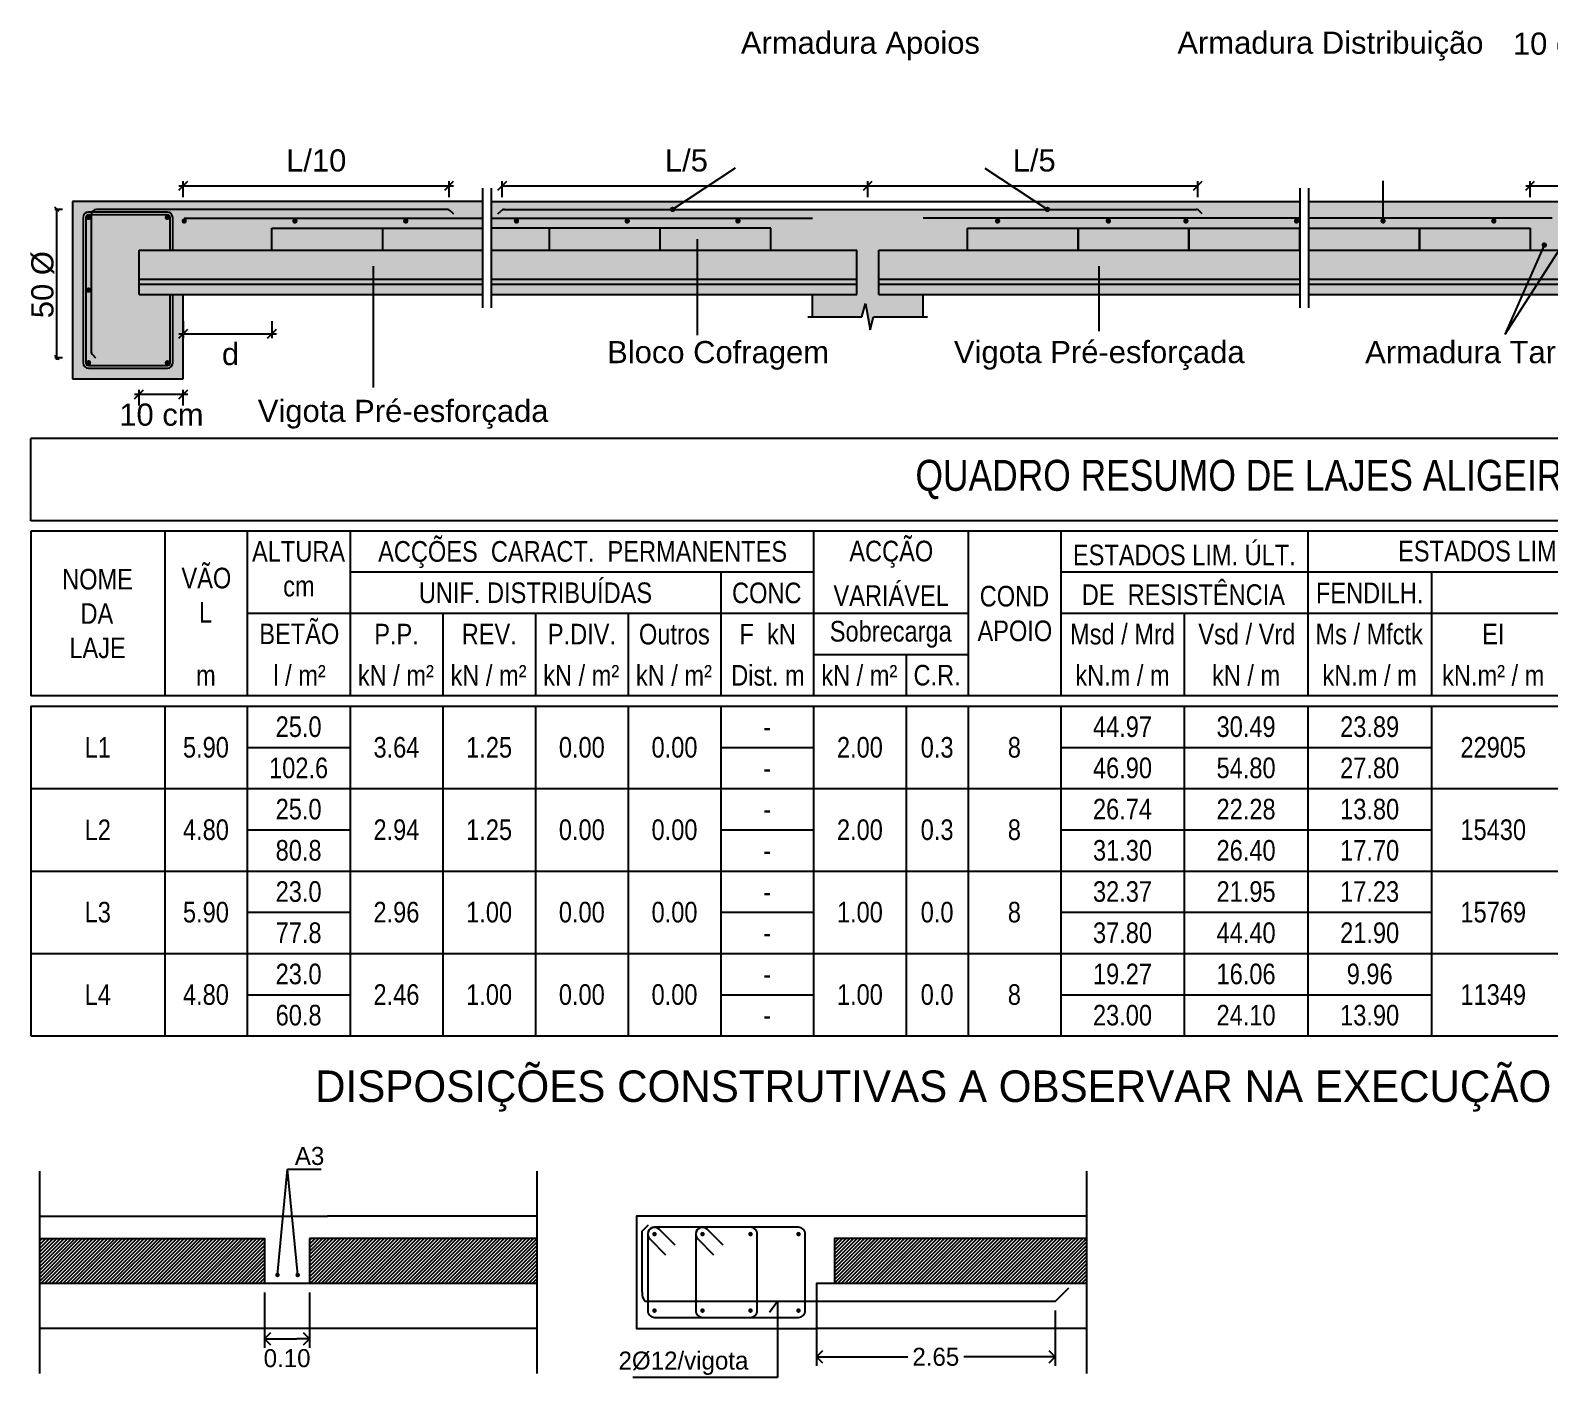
# Model space of a CAD drawing. Header units: millimetres. Extents: x 2071 to 2712, y 1262 to 1380.
# Drawn here: x 2188.36 to 2205.23, y 1364.76 to 1379.72 of the extents above; entities that cross this region are included whole.
import ezdxf

# ---------------------------------------------------------------- set-up
doc = ezdxf.new("R2010")
doc.units = ezdxf.units.MM
doc.linetypes.add('PHANTOM2', pattern=[31.75, 15.875, -3.175, 3.175, -3.175, 3.175, -3.175])
doc.layers.add('.pormenores', color=8, linetype='Continuous')
doc.styles.add('CS_Isocp', font='')
doc.styles.add('estilo QR', font='Arial Narrow.ttf', dxfattribs={"height": 2})
doc.styles.get('CS_Isocp').set_extended_font_data('Century Gothic')
pattern_1 = [(45, (2183.72485, 1326.909102), (-0.020205576, 0.020205576), [])]

# ---------------------------------------------------------------- blocks, each defined once
blk = doc.blocks.new('_Open90')
at = {"color": 0, "linetype": 'ByBlock', "lineweight": -2}
for p, q in [((0, 0), (-1, 0)), ((-0.5, 0.5), (0, 0)), ((0, 0), (-0.5, -0.5))]:
    blk.add_line(p, q, dxfattribs=at)

msp = doc.modelspace()

# ---------------------------------------------------------------- hatches: boundary and pattern name
at = {"layer": '.pormenores'}
h = msp.add_hatch(dxfattribs=at)
h.set_pattern_fill('AR-CONC', scale=0.003443, style=0)
h.set_pattern_definition([(50, (2187.21714, 1360.5084), (0.627342, -0.054885), [0.065598, -0.721573]), (355, (2187.21714, 1360.5084), (-0.121357, 0.657892), [0.052478, -0.577258]), (100.451, (2187.2694, 1360.5038), (0.505988, 0.603004), [0.055749, -0.613242]), (46.1842, (2187.21714, 1360.6833), (0.933444, -0.14477), [0.098396, -1.08236]), (96.6356, (2187.2949, 1360.67125), (0.817487, 0.851995), [0.083624, -0.919863]), (351.184, (2187.2171, 1360.6833), (0.817489, 0.851994), [0.078717, -0.865887]), (21, (2187.3046, 1360.6396), (0.522077, -0.352145), [0.065598, -0.721573]), (326, (2187.3046, 1360.6396), (0.212812, 0.63424), [0.052478, -0.577258]), (71.4514, (2187.3481, 1360.61023), (0.734887, 0.282096), [0.055749, -0.613242]), (37.5, (2187.21714, 1360.50838), (0.0106354, 0.2911602), [0, -0.5702612, 0, -0.5860046, 0, -0.579445]), (7.5, (2187.21714, 1360.50838), (0.2300895, 0.3449658), [0, -0.33411, 0, -0.5571417, 0, -0.220845]), (327.5, (2187.0221, 1360.50838), (0.4668981, -0.0197266), [0, -0.2186584, 0, -0.6822143, 0, -0.905246]), (317.5, (2186.93464, 1360.5084), (0.510074, 0.0875546), [0, -0.284256, 0, -0.4530603, 0, -0.642856])])
h.paths.add_polyline_path([(2219.90231, 1377.82077), (2215.4389, 1377.82077), (2215.56102, 1377.74031, -0.74415243), (2215.58811, 1377.73219, -1), (2215.55858, 1377.73219), (2213.62771, 1377.73219), (2211.81813, 1377.73219, -1), (2211.7886, 1377.73219, -0.74415243), (2211.81569, 1377.74031), (2211.93781, 1377.82077), (2208.06669, 1377.82077), (2208.06669, 1377.52549), (2208.98377, 1377.52549), (2210.21409, 1377.52549), (2211.4444, 1377.52549), (2211.4444, 1377.27943), (2212.3974, 1377.27943), (2212.3974, 1377.07417), (2212.76157, 1377.07417), (2212.76157, 1377.64853, -0.41421356), (2212.82062, 1377.70758), (2213.67692, 1377.70758), (2214.43479, 1377.70758, -0.41421356), (2214.49385, 1377.64853), (2214.49385, 1377.07417), (2214.85802, 1377.07417), (2214.85802, 1377.27943), (2215.81102, 1377.27943), (2215.81102, 1377.52549), (2217.04133, 1377.52549), (2218.27164, 1377.52549), (2219.50196, 1377.52549), (2219.90231, 1377.52549)])
h.paths.add_polyline_path([(2219.26746, 1377.60423, -1), (2219.23794, 1377.60423, -1)], flags=16)
h.paths.add_polyline_path([(2218.03715, 1377.60423, -1), (2218.00762, 1377.60423, -1)], flags=16)
h.paths.add_polyline_path([(2217.17593, 1377.60423, -1), (2217.1464, 1377.60423, -1)], flags=16)
h.paths.add_polyline_path([(2215.94562, 1377.60423, -1), (2215.91609, 1377.60423, -1)], flags=16)
h.paths.add_polyline_path([(2211.43775, 1377.60423, -1), (2211.40822, 1377.60423, -1)], flags=16)
h.paths.add_polyline_path([(2210.20744, 1377.60423, -1), (2210.17791, 1377.60423, -1)], flags=16)
h.paths.add_polyline_path([(2209.34622, 1377.60423, -1), (2209.31669, 1377.60423, -1)], flags=16)
h.paths.add_polyline_path([(2208.11591, 1377.60423, -1), (2208.08638, 1377.60423, -1)], flags=16)
h.paths.add_polyline_path([(2214.85802, 1377.07417), (2214.49385, 1377.07417), (2214.49385, 1376.94479, -0.41421356), (2214.43479, 1376.88573), (2212.82062, 1376.88573, -0.41421356), (2212.76157, 1376.94479), (2212.76157, 1377.07417), (2212.3974, 1377.07417), (2212.3974, 1376.78731), (2213.62771, 1376.78731), (2214.85802, 1376.78731)])
h.paths.add_polyline_path([(2214.49385, 1377.64853, 0.41421356), (2214.43479, 1377.70758), (2213.67692, 1377.70758), (2212.82062, 1377.70758, 0.41421356), (2212.76157, 1377.64853), (2212.76157, 1377.07417), (2213.62771, 1377.07417), (2214.49385, 1377.07417)])
h.paths.add_polyline_path([(2214.43479, 1377.31142, -1), (2214.43479, 1377.28189, -1)], flags=16)
h.paths.add_polyline_path([(2213.62771, 1377.63316, -1), (2213.62771, 1377.66269, -1)], flags=16)
h.paths.add_polyline_path([(2214.43479, 1377.66329, -1), (2214.43479, 1377.63376, -1)], flags=16)
h.paths.add_polyline_path([(2212.82062, 1377.28803, -1), (2212.82062, 1377.31755, -1)], flags=16)
h.paths.add_polyline_path([(2212.82062, 1377.63376, -1), (2212.82062, 1377.66329, -1)], flags=16)
h.paths.add_polyline_path([(2207.96827, 1377.63376), (2205.87674, 1377.63376), (2205.26158, 1377.63376), (2204.64642, 1377.63376), (2203.38166, 1377.63376), (2203.38166, 1377.619, -0.41421356), (2203.39643, 1377.60423, -1), (2203.3669, 1377.60423, -0.41421356), (2203.38166, 1377.619), (2203.38166, 1377.63376), (2202.55489, 1377.63376), (2202.55489, 1377.52549), (2203.7852, 1377.52549), (2205.01552, 1377.52549), (2205.01552, 1377.27943), (2205.14759, 1377.27943), (2205.16717, 1377.32359, -0.29661582), (2205.15839, 1377.33708, -1), (2205.18792, 1377.33708, -0.54247694), (2205.16717, 1377.32359), (2205.14759, 1377.27943), (2205.333, 1377.27943), (2205.36203, 1377.32466, -0.2554071), (2205.35524, 1377.33708, -1), (2205.38477, 1377.33708, -0.59310873), (2205.36203, 1377.32466), (2205.333, 1377.27943), (2205.50764, 1377.27943), (2205.50764, 1377.52549), (2206.73796, 1377.52549), (2207.96827, 1377.52549)])
h.paths.add_polyline_path([(2207.96827, 1377.82077), (2203.38166, 1377.82077), (2203.38166, 1377.63376), (2204.64642, 1377.63376), (2205.26158, 1377.63376), (2205.87674, 1377.63376), (2207.96827, 1377.63376)])
h.paths.add_polyline_path([(2203.38166, 1377.82077), (2202.55489, 1377.82077), (2202.55489, 1377.63376), (2203.38166, 1377.63376)])
h.paths.add_polyline_path([(2202.45647, 1377.82077), (2199.51909, 1377.82077), (2199.64122, 1377.7403, -0.74415243), (2199.66831, 1377.73218, -1.00036508), (2199.63878, 1377.73219), (2195.50463, 1377.73219, -1.00036508), (2195.4751, 1377.73218, 1.00036508), (2195.50463, 1377.73219), (2195.4751, 1377.73219, 0.00018251), (2195.4751, 1377.73218, -0.74415243), (2195.50219, 1377.7403), (2195.62432, 1377.82077), (2193.47518, 1377.82077), (2193.47518, 1377.52549), (2196.58222, 1377.52549), (2196.58222, 1377.27943), (2197.53521, 1377.27943), (2197.53521, 1376.78731), (2197.04309, 1376.78731), (2197.04309, 1376.54124), (2197.59381, 1376.54124), (2197.63337, 1376.68888), (2197.68312, 1376.39361), (2197.72268, 1376.54124), (2198.2734, 1376.54124), (2198.2734, 1376.78731), (2197.78128, 1376.78731), (2197.78128, 1377.27943), (2198.76553, 1377.27943), (2198.76553, 1377.52549), (2199.99584, 1377.52549), (2201.22615, 1377.52549), (2202.45647, 1377.52549)])
h.paths.add_polyline_path([(2202.43678, 1377.60423, -1), (2202.40725, 1377.60423, -1)], flags=16)
h.paths.add_polyline_path([(2201.20647, 1377.60423, -1), (2201.17694, 1377.60423, -1)], flags=16)
h.paths.add_polyline_path([(2200.34525, 1377.60423, -1), (2200.31572, 1377.60423, -1)], flags=16)
h.paths.add_polyline_path([(2199.11494, 1377.60423, -1), (2199.08541, 1377.60423, -1)], flags=16)
h.paths.add_polyline_path([(2196.23108, 1377.60423, -1), (2196.20155, 1377.60423, -1)], flags=16)
h.paths.add_polyline_path([(2195.00077, 1377.60423, -1), (2194.97124, 1377.60423, -1)], flags=16)
h.paths.add_polyline_path([(2193.77046, 1377.60423, -1), (2193.74093, 1377.60423, -1)], flags=16)
h.paths.add_polyline_path([(2193.37676, 1377.82077), (2188.8246, 1377.82077), (2188.8246, 1375.85227), (2190.05491, 1375.85227), (2190.05491, 1376.78731), (2189.9368, 1376.78731), (2189.9368, 1376.02943, -0.41421356), (2189.87774, 1375.97038), (2189.00176, 1375.97038, -0.41421356), (2188.94271, 1376.02943), (2188.94271, 1377.6436, -0.41421356), (2189.00176, 1377.70266), (2189.87774, 1377.70266, -0.41421356), (2189.9368, 1377.6436), (2189.9368, 1377.27943), (2191.03916, 1377.27943), (2191.03916, 1377.52549), (2193.37676, 1377.52549)])
h.paths.add_polyline_path([(2192.54014, 1377.60423, -1), (2192.51061, 1377.60423, -1)], flags=16)
h.paths.add_polyline_path([(2191.30983, 1377.60423, -1), (2191.2803, 1377.60423, -1)], flags=16)
h.paths.add_polyline_path([(2190.07952, 1377.60423, -1), (2190.04999, 1377.60423, -1)], flags=16)
h.paths.add_polyline_path([(2189.90727, 1376.78731), (2189.56278, 1376.78731), (2189.56278, 1377.27943), (2189.90727, 1377.27943), (2189.90727, 1377.6436, 0.41421356), (2189.87774, 1377.67313), (2189.00176, 1377.67313, 0.41421356), (2188.97223, 1377.6436), (2188.97223, 1376.02943, 0.41421356), (2189.00176, 1375.99991), (2189.87774, 1375.99991, 0.41421356), (2189.90727, 1376.02943)], flags=17)
h = msp.add_hatch(color=30, dxfattribs=at)
h.paths.add_polyline_path([(2192.26947, 1377.52549), (2191.03916, 1377.52549), (2191.03916, 1377.27943), (2192.26947, 1377.27943)])
h.paths.add_polyline_path([(2193.37676, 1377.52549), (2192.26947, 1377.52549), (2192.26947, 1377.27943), (2193.37676, 1377.27943)])
h.paths.add_polyline_path([(2194.12159, 1377.52549), (2193.47518, 1377.52549), (2193.47518, 1377.27943), (2194.12159, 1377.27943)])
h.paths.add_polyline_path([(2195.3519, 1377.52549), (2194.12159, 1377.52549), (2194.12159, 1377.27943), (2195.3519, 1377.27943)])
h.paths.add_polyline_path([(2196.58222, 1377.52549), (2195.3519, 1377.52549), (2195.3519, 1377.27943), (2196.58222, 1377.27943)])
h.paths.add_polyline_path([(2199.99584, 1377.52549), (2198.76553, 1377.52549), (2198.76553, 1377.27943), (2199.99584, 1377.27943)])
h.paths.add_polyline_path([(2201.22615, 1377.52549), (2199.99584, 1377.52549), (2199.99584, 1377.27943), (2201.22615, 1377.27943)])
h.paths.add_polyline_path([(2202.45647, 1377.52549), (2201.22615, 1377.52549), (2201.22615, 1377.27943), (2202.45647, 1377.27943)])
h.paths.add_polyline_path([(2203.7852, 1377.52549), (2202.55489, 1377.52549), (2202.55489, 1377.27943), (2203.7852, 1377.27943)])
h.paths.add_polyline_path([(2205.01552, 1377.52549), (2203.7852, 1377.52549), (2203.7852, 1377.27943), (2205.01552, 1377.27943)])
h.paths.add_polyline_path([(2206.73796, 1377.52549), (2205.50764, 1377.52549), (2205.50764, 1377.27943), (2206.73796, 1377.27943)])
h.paths.add_polyline_path([(2207.96827, 1377.52549), (2206.73796, 1377.52549), (2206.73796, 1377.27943), (2207.96827, 1377.27943)])
h.paths.add_polyline_path([(2208.98377, 1377.52549), (2208.06669, 1377.52549), (2208.06669, 1377.27943), (2208.98377, 1377.27943)])
h.paths.add_polyline_path([(2210.21409, 1377.52549), (2208.98377, 1377.52549), (2208.98377, 1377.27943), (2210.21409, 1377.27943)])
h.paths.add_polyline_path([(2211.4444, 1377.52549), (2210.21409, 1377.52549), (2210.21409, 1377.27943), (2211.4444, 1377.27943)])
h.paths.add_polyline_path([(2217.04133, 1377.52549), (2215.81102, 1377.52549), (2215.81102, 1377.27943), (2217.04133, 1377.27943)])
h.paths.add_polyline_path([(2218.27164, 1377.52549), (2217.04133, 1377.52549), (2217.04133, 1377.27943), (2218.27164, 1377.27943)])
h.paths.add_polyline_path([(2219.28715, 1377.52549), (2218.27164, 1377.52549), (2218.27164, 1377.27943), (2219.28715, 1377.27943)])
h.paths.add_polyline_path([(2219.90231, 1377.52549), (2219.50196, 1377.52549), (2219.28715, 1377.52549), (2219.28715, 1377.27943), (2219.90231, 1377.27943)])
h = msp.add_hatch(color=9, dxfattribs=at)
h.paths.add_polyline_path([(2193.37676, 1376.95891), (2193.37676, 1377.27943), (2189.56278, 1377.27943), (2189.56278, 1376.95891)])
h.paths.add_polyline_path([(2189.56278, 1376.95891), (2189.56278, 1376.90171), (2192.1685, 1376.90171), (2192.1685, 1376.95891)])
h.paths.add_polyline_path([(2189.56278, 1376.90171), (2189.56278, 1376.78731), (2192.1685, 1376.78731), (2192.1685, 1376.90171)])
h.paths.add_polyline_path([(2193.37676, 1376.78731), (2193.37676, 1376.90171), (2192.1685, 1376.90171), (2192.1685, 1376.78731)])
h.paths.add_polyline_path([(2192.1685, 1376.95891), (2192.1685, 1376.90171), (2193.37676, 1376.90171), (2193.37676, 1376.95891)])
h.paths.add_polyline_path([(2193.47518, 1377.27943), (2193.47518, 1376.95891), (2195.38217, 1376.95891), (2195.38217, 1377.27943)])
h.paths.add_polyline_path([(2193.47518, 1376.95891), (2193.47518, 1376.90171), (2195.38217, 1376.90171), (2195.38217, 1376.95891)])
h.paths.add_polyline_path([(2195.38217, 1376.78731), (2195.38217, 1376.90171), (2193.47518, 1376.90171), (2193.47518, 1376.78731)])
h.paths.add_polyline_path([(2195.38217, 1377.27943), (2195.38217, 1376.95891), (2197.53521, 1376.95891), (2197.53521, 1377.27943)])
h.paths.add_polyline_path([(2195.38217, 1376.95891), (2195.38217, 1376.90171), (2197.53521, 1376.90171), (2197.53521, 1376.95891)])
h.paths.add_polyline_path([(2195.38217, 1376.90171), (2195.38217, 1376.78731), (2197.53521, 1376.78731), (2197.53521, 1376.90171)])
h.paths.add_polyline_path([(2197.78128, 1377.27943), (2197.78128, 1376.95891), (2202.45647, 1376.95891), (2202.45647, 1377.27943)])
h.paths.add_polyline_path([(2197.78128, 1376.95891), (2197.78128, 1376.90171), (2200.22954, 1376.90171), (2200.22954, 1376.95891)])
h.paths.add_polyline_path([(2200.22954, 1376.95891), (2200.22954, 1376.90171), (2202.45647, 1376.90171), (2202.45647, 1376.95891)])
h.paths.add_polyline_path([(2200.22954, 1376.78731), (2202.45647, 1376.78731), (2202.45647, 1376.90171), (2200.22954, 1376.90171)])
h.paths.add_polyline_path([(2200.22954, 1376.78731), (2200.22954, 1376.90171), (2197.78128, 1376.90171), (2197.78128, 1376.78731)])
h.paths.add_polyline_path([(2202.55489, 1377.27943), (2202.55489, 1376.95891), (2205.00545, 1376.95891), (2205.14759, 1377.27943)])
h.paths.add_polyline_path([(2205.333, 1377.27943), (2205.14759, 1377.27943), (2205.00545, 1376.95891), (2205.12731, 1376.95891)])
h.paths.add_polyline_path([(2205.333, 1377.27943), (2205.12731, 1376.95891), (2207.33967, 1376.95891), (2207.33967, 1377.27943)])
h.paths.add_polyline_path([(2205.12731, 1376.95891), (2205.0906, 1376.90171), (2207.33967, 1376.90171), (2207.33967, 1376.95891)])
h.paths.add_polyline_path([(2205.00545, 1376.95891), (2204.98008, 1376.90171), (2205.0906, 1376.90171), (2205.12731, 1376.95891)])
h.paths.add_polyline_path([(2202.55489, 1376.95891), (2202.55489, 1376.90171), (2204.98008, 1376.90171), (2205.00545, 1376.95891)])
h.paths.add_polyline_path([(2202.55489, 1376.90171), (2202.55489, 1376.78731), (2204.92935, 1376.78731), (2204.98008, 1376.90171)])
h.paths.add_polyline_path([(2204.92935, 1376.78731), (2205.01718, 1376.78731), (2205.0906, 1376.90171), (2204.98008, 1376.90171)])
h.paths.add_polyline_path([(2205.0906, 1376.90171), (2205.01718, 1376.78731), (2207.33967, 1376.78731), (2207.33967, 1376.90171)])
h.paths.add_polyline_path([(2207.33967, 1377.27943), (2207.33967, 1376.95891), (2207.96827, 1376.95891), (2207.96827, 1377.27943)])
h.paths.add_polyline_path([(2207.96827, 1376.90171), (2207.96827, 1376.95891), (2207.33967, 1376.95891), (2207.33967, 1376.90171)])
h.paths.add_polyline_path([(2207.96827, 1376.78731), (2207.96827, 1376.90171), (2207.33967, 1376.90171), (2207.33967, 1376.78731)])
h.paths.add_polyline_path([(2211.99757, 1376.95891), (2211.86755, 1377.06484, -0.70560727), (2211.84134, 1377.07417, -1), (2211.87087, 1377.07417), (2212.3974, 1377.07417), (2212.3974, 1377.27943), (2208.06669, 1377.27943), (2208.06669, 1376.95891)])
h.paths.add_polyline_path([(2212.06778, 1376.90171), (2211.99757, 1376.95891), (2208.06669, 1376.95891), (2208.06669, 1376.90171)])
h.paths.add_polyline_path([(2212.20819, 1376.78731), (2212.06778, 1376.90171), (2208.06669, 1376.90171), (2208.06669, 1376.78731)])
h.paths.add_polyline_path([(2212.3974, 1376.95891), (2212.3974, 1377.07417), (2211.87087, 1377.07417, -0.17260288), (2211.86755, 1377.06484), (2211.99757, 1376.95891)])
h.paths.add_polyline_path([(2212.3974, 1376.90171), (2212.3974, 1376.95891), (2211.99757, 1376.95891), (2212.06778, 1376.90171)])
h.paths.add_polyline_path([(2212.06778, 1376.90171), (2212.20819, 1376.78731), (2212.3974, 1376.78731), (2212.3974, 1376.90171)])
h.paths.add_polyline_path([(2216.6064, 1377.07417), (2216.6064, 1376.95891), (2218.67335, 1376.95891), (2218.67335, 1377.27943), (2214.85802, 1377.27943), (2214.85802, 1377.07417), (2215.38527, 1377.07417, -1), (2215.4148, 1377.07417)])
h.paths.add_polyline_path([(2216.6064, 1376.90171), (2216.6064, 1376.95891), (2215.30497, 1376.95891), (2215.25779, 1376.90171)])
h.paths.add_polyline_path([(2216.6064, 1376.78731), (2216.6064, 1376.90171), (2215.25779, 1376.90171), (2215.16344, 1376.78731)])
h.paths.add_polyline_path([(2215.16344, 1376.78731), (2215.25779, 1376.90171), (2214.85802, 1376.90171), (2214.85802, 1376.78731)])
h.paths.add_polyline_path([(2215.25779, 1376.90171), (2215.30497, 1376.95891), (2214.85802, 1376.95891), (2214.85802, 1376.90171)])
h.paths.add_polyline_path([(2218.67335, 1376.90171), (2218.67335, 1376.95891), (2216.6064, 1376.95891), (2216.6064, 1376.90171)])
h.paths.add_polyline_path([(2216.6064, 1376.90171), (2216.6064, 1376.78731), (2218.67335, 1376.78731), (2218.67335, 1376.90171)])
h.paths.add_polyline_path([(2219.90231, 1376.95891), (2219.90231, 1377.05505), (2219.75467, 1377.09461), (2220.04994, 1377.14437), (2219.90231, 1377.18393), (2219.90231, 1377.27943), (2219.28715, 1377.27943), (2218.67335, 1377.27943), (2218.67335, 1376.95891)])
h.paths.add_polyline_path([(2219.90231, 1376.90171), (2219.90231, 1376.95891), (2218.67335, 1376.95891), (2218.67335, 1376.90171)])
h.paths.add_polyline_path([(2218.67335, 1376.90171), (2218.67335, 1376.78731), (2219.90231, 1376.78731), (2219.90231, 1376.90171)])
at = {"layer": '.pormenores', "linetype": 'Continuous'}
h = msp.add_hatch(dxfattribs=at)
h.set_pattern_fill('ANSI31', color=8, scale=0.009, style=0)
h.set_pattern_definition(pattern_1)
h.paths.add_polyline_path([(2190.95766, 1366.30461), (2188.45766, 1366.30461), (2188.45766, 1365.80461), (2190.95766, 1365.80461)])
h = msp.add_hatch(dxfattribs=at)
h.set_pattern_fill('ANSI31', color=8, scale=0.009, style=0)
h.set_pattern_definition(pattern_1)
h.paths.add_polyline_path([(2193.98266, 1366.30461), (2191.45766, 1366.30461), (2191.45766, 1365.80461), (2193.98266, 1365.80461)])
h = msp.add_hatch(dxfattribs=at)
h.set_pattern_fill('ANSI31', color=8, scale=0.009, style=0)
h.set_pattern_definition(pattern_1)
h.paths.add_polyline_path([(2200.08864, 1366.30461), (2197.28864, 1366.30461), (2197.28864, 1365.80461), (2200.08864, 1365.80461)])

# ---------------------------------------------------------------- linework, layer by layer
at = {"layer": '.pormenores', "color": 7}
for p, q in [((2196.18491, 1378.19013), (2195.48986, 1377.73218)), ((2198.9585, 1378.19013), (2199.65355, 1377.73218)), ((2190.0057, 1377.94682), (2190.10412, 1378.04524)), ((2190.0057, 1377.99603), (2193.05687, 1377.99603)), ((2190.05491, 1377.86998), (2190.05491, 1378.04524)), ((2192.95845, 1377.94682), (2193.05687, 1378.04524)), ((2193.00766, 1377.86998), (2193.00766, 1378.04524)), ((2193.549, 1377.94682), (2193.64742, 1378.04524)), ((2193.59821, 1377.86998), (2193.59821, 1378.04524)), ((2193.59821, 1377.99603), (2197.65824, 1377.99603)), ((2197.60903, 1377.94682), (2197.70746, 1378.04524)), ((2197.65824, 1377.86998), (2197.65824, 1378.04524)), ((2197.65824, 1377.99603), (2201.32458, 1377.99603)), ((2201.27537, 1377.94682), (2201.37379, 1378.04524)), ((2201.32458, 1377.86998), (2201.32458, 1378.04524)), ((2203.38166, 1377.60423), (2203.38166, 1378.05154)), ((2204.9663, 1377.94682), (2205.06473, 1378.04524)), ((2204.9663, 1377.99603), (2205.55685, 1377.99603)), ((2205.01552, 1377.86998), (2205.01552, 1378.04524)), ((2188.67578, 1377.70807), (2188.62755, 1377.7563)), ((2188.71343, 1377.73219), (2188.62755, 1377.73219)), ((2188.65167, 1376.06126), (2188.65167, 1377.73219)), ((2195.767, 1376.33468), (2195.767, 1377.40246)), ((2205.17315, 1377.33708), (2204.73291, 1376.34434)), ((2205.37, 1377.33708), (2204.73291, 1376.34434)), ((2192.1685, 1375.75427), (2192.1685, 1377.10054)), ((2200.22954, 1376.3814), (2200.22954, 1377.10054)), ((2197.59381, 1376.54124), (2197.63337, 1376.68888)), ((2197.63337, 1376.68888), (2197.68312, 1376.39361)), ((2190.05491, 1376.49203), (2190.05491, 1376.30263)), ((2191.03916, 1376.49203), (2191.03916, 1376.30263)), ((2197.68312, 1376.39361), (2197.72268, 1376.54124)), ((2190.0057, 1376.30263), (2190.10412, 1376.40105)), ((2190.0057, 1376.35184), (2191.08837, 1376.35184)), ((2190.98995, 1376.30263), (2191.08837, 1376.40105)), ((2188.67578, 1376.06126), (2188.62755, 1376.10949)), ((2188.71343, 1376.08538), (2188.62755, 1376.08538)), ((2189.51357, 1375.63081), (2189.612, 1375.72924)), ((2189.51357, 1375.68003), (2190.10412, 1375.68003)), ((2189.56278, 1375.55398), (2189.56278, 1375.72924)), ((2190.0057, 1375.63081), (2190.10412, 1375.72924)), ((2190.05491, 1375.55398), (2190.05491, 1375.72924))]:
    msp.add_line(p, q, dxfattribs=at)
at = {"layer": '.pormenores', "linetype": 'PHANTOM2'}
for p, q in [((2193.37676, 1377.96841), (2193.37676, 1376.63967)), ((2193.47518, 1377.96841), (2193.47518, 1376.63967))]:
    msp.add_line(p, q, dxfattribs=at)
at = {"layer": '.pormenores', "color": 7, "linetype": 'PHANTOM2'}
for p, q in [((2202.45647, 1377.96841), (2202.45647, 1376.63967)), ((2202.55489, 1377.96841), (2202.55489, 1376.63967)), ((2196.99388, 1376.54124), (2197.59381, 1376.54124)), ((2197.72268, 1376.54124), (2198.32261, 1376.54124))]:
    msp.add_line(p, q, dxfattribs=at)
at = {"layer": '.pormenores', "color": 170}
for p, q in [((2193.37676, 1377.82077), (2188.8246, 1377.82077)), ((2188.8246, 1377.82077), (2188.8246, 1375.85227)), ((2193.47518, 1377.82077), (2202.45647, 1377.82077)), ((2202.55489, 1377.82077), (2207.96827, 1377.82077)), ((2190.05491, 1375.85227), (2190.05491, 1376.78731)), ((2197.04309, 1376.54124), (2197.04309, 1376.78731)), ((2198.2734, 1376.54124), (2198.2734, 1376.78731)), ((2188.8246, 1375.85227), (2190.05491, 1375.85227))]:
    msp.add_line(p, q, dxfattribs=at)
at = {"layer": '.pormenores'}
for p, q in [((2188.94271, 1377.6436), (2188.94271, 1376.02943)), ((2188.97223, 1377.6436), (2188.97223, 1376.02943)), ((2189.87774, 1377.70266), (2189.00176, 1377.70266)), ((2189.87774, 1377.67313), (2189.00176, 1377.67313)), ((2189.03129, 1377.67313), (2189.03129, 1376.15905)), ((2192.9832, 1377.73219), (2189.09034, 1377.73219)), ((2189.90727, 1377.27943), (2189.90727, 1377.6436)), ((2189.9368, 1377.27943), (2189.9368, 1377.6436)), ((2190.06475, 1377.63376), (2193.37676, 1377.63376)), ((2193.02496, 1377.71489), (2193.05687, 1377.68297)), ((2193.47518, 1377.63376), (2197.04309, 1377.63376)), ((2193.549, 1377.68297), (2193.58091, 1377.71489)), ((2193.62267, 1377.73219), (2201.30419, 1377.73219)), ((2200.36493, 1377.63376), (2198.2734, 1377.63376)), ((2202.45647, 1377.63376), (2200.36493, 1377.63376)), ((2201.37379, 1377.68297), (2201.33899, 1377.71777)), ((2204.64642, 1377.63376), (2202.55489, 1377.63376)), ((2205.26158, 1377.63376), (2204.64642, 1377.63376)), ((2191.03916, 1377.27943), (2191.03916, 1377.52549)), ((2191.03916, 1377.52549), (2193.37676, 1377.52549)), ((2192.26947, 1377.27943), (2192.26947, 1377.52549)), ((2196.58222, 1377.52549), (2193.47518, 1377.52549)), ((2194.12159, 1377.27943), (2194.12159, 1377.52549)), ((2195.3519, 1377.27943), (2195.3519, 1377.52549)), ((2196.58222, 1377.27943), (2196.58222, 1377.52549)), ((2198.76553, 1377.27943), (2198.76553, 1377.52549)), ((2198.76553, 1377.27943), (2198.76553, 1377.52549)), ((2198.76553, 1377.52549), (2199.99584, 1377.52549)), ((2199.99584, 1377.27943), (2199.99584, 1377.52549)), ((2199.99584, 1377.52549), (2199.99584, 1377.27943)), ((2199.99584, 1377.27943), (2199.99584, 1377.52549)), ((2199.99584, 1377.52549), (2201.22615, 1377.52549)), ((2201.22615, 1377.27943), (2201.22615, 1377.52549)), ((2201.22615, 1377.52549), (2201.22615, 1377.27943)), ((2201.22615, 1377.27943), (2201.22615, 1377.52549)), ((2201.22615, 1377.52549), (2202.45647, 1377.52549)), ((2202.45647, 1377.52549), (2202.45647, 1377.27943)), ((2202.45647, 1377.27943), (2202.45647, 1377.52549)), ((2202.55489, 1377.52549), (2203.7852, 1377.52549)), ((2203.7852, 1377.52549), (2203.7852, 1377.27943)), ((2203.7852, 1377.52549), (2203.7852, 1377.27943)), ((2203.7852, 1377.27943), (2203.7852, 1377.52549)), ((2203.7852, 1377.52549), (2205.01552, 1377.52549)), ((2205.01552, 1377.52549), (2205.01552, 1377.27943)), ((2189.56278, 1377.27943), (2193.37676, 1377.27943)), ((2189.56278, 1376.78731), (2189.56278, 1377.27943)), ((2193.47518, 1377.27943), (2197.53521, 1377.27943)), ((2197.53521, 1376.78731), (2197.53521, 1377.27943)), ((2197.78128, 1376.78731), (2197.78128, 1377.27943)), ((2197.78128, 1377.27943), (2202.45647, 1377.27943)), ((2202.55489, 1377.27943), (2207.96827, 1377.27943)), ((2189.56278, 1376.95891), (2193.37676, 1376.95891)), ((2193.47518, 1376.95891), (2197.53521, 1376.95891)), ((2197.78128, 1376.95891), (2202.45647, 1376.95891)), ((2202.55489, 1376.95891), (2207.96827, 1376.95891)), ((2189.56278, 1376.90171), (2193.37676, 1376.90171)), ((2189.56278, 1376.78731), (2193.37676, 1376.78731)), ((2189.90727, 1376.02943), (2189.90727, 1376.78731)), ((2189.9368, 1376.02943), (2189.9368, 1376.78731)), ((2193.47518, 1376.90171), (2197.53521, 1376.90171)), ((2193.47518, 1376.78731), (2197.53521, 1376.78731)), ((2197.78128, 1376.90171), (2202.45647, 1376.90171)), ((2197.78128, 1376.78731), (2202.45647, 1376.78731)), ((2202.55489, 1376.90171), (2207.96827, 1376.90171)), ((2202.55489, 1376.78731), (2207.96827, 1376.78731)), ((2189.04859, 1376.11729), (2189.0805, 1376.08538)), ((2189.00176, 1375.99991), (2189.87774, 1375.99991)), ((2189.00176, 1375.97038), (2189.87774, 1375.97038)), ((2190.05491, 1375.85227), (2190.05491, 1375.85227)), ((2220.04994, 1375.19031), (2188.36114, 1375.19031)), ((2188.36114, 1374.27511), (2188.36114, 1375.19031)), ((2220.04994, 1374.27511), (2188.36114, 1374.27511)), ((2220.04994, 1374.16071), (2188.36114, 1374.16071)), ((2188.36114, 1374.16071), (2188.36114, 1372.33031)), ((2189.84834, 1374.16071), (2189.84834, 1372.33031)), ((2190.76354, 1374.16071), (2190.76354, 1372.33031)), ((2191.90754, 1374.16071), (2191.90754, 1372.33031)), ((2197.05554, 1374.16071), (2197.05554, 1372.33031)), ((2198.77154, 1374.16071), (2198.77154, 1372.33031)), ((2199.80114, 1374.16071), (2199.80114, 1372.33031)), ((2202.54674, 1374.16071), (2202.54674, 1372.33031)), ((2197.05554, 1373.70311), (2191.90754, 1373.70311)), ((2196.02594, 1373.70311), (2196.02594, 1372.33031)), ((2216.27474, 1373.70311), (2199.80114, 1373.70311)), ((2203.91954, 1373.70311), (2203.91954, 1372.33031)), ((2198.77154, 1373.24551), (2190.76354, 1373.24551)), ((2192.93714, 1373.24551), (2192.93714, 1372.33031)), ((2193.96674, 1373.24551), (2193.96674, 1372.33031)), ((2194.99634, 1373.24551), (2194.99634, 1372.33031)), ((2216.27474, 1373.24551), (2199.80114, 1373.24551)), ((2201.17394, 1373.24551), (2201.17394, 1372.33031)), ((2198.77154, 1372.78791), (2197.05554, 1372.78791)), ((2198.08514, 1372.78791), (2198.08514, 1372.33031)), ((2220.04994, 1372.33031), (2188.36114, 1372.33031)), ((2188.36114, 1372.21591), (2220.04994, 1372.21591)), ((2188.36114, 1372.21591), (2188.36114, 1368.55511)), ((2189.84834, 1372.21591), (2189.84834, 1368.55511)), ((2190.76354, 1372.21591), (2190.76354, 1368.55511)), ((2191.90754, 1372.21591), (2191.90754, 1368.55511)), ((2192.93714, 1372.21591), (2192.93714, 1368.55511)), ((2193.96674, 1372.21591), (2193.96674, 1368.55511)), ((2194.99634, 1372.21591), (2194.99634, 1368.55511)), ((2196.02594, 1372.21591), (2196.02594, 1368.55511)), ((2197.05554, 1372.21591), (2197.05554, 1368.55511)), ((2198.08514, 1372.21591), (2198.08514, 1368.55511)), ((2198.77154, 1372.21591), (2198.77154, 1368.55511)), ((2199.80114, 1372.21591), (2199.80114, 1368.55511)), ((2201.17394, 1372.21591), (2201.17394, 1368.55511)), ((2202.54674, 1372.21591), (2202.54674, 1368.55511)), ((2203.91954, 1372.21591), (2203.91954, 1368.55511)), ((2190.76354, 1371.75831), (2191.90754, 1371.75831)), ((2196.02594, 1371.75831), (2197.05554, 1371.75831)), ((2199.80114, 1371.75831), (2203.91954, 1371.75831)), ((2188.36114, 1371.30071), (2220.04994, 1371.30071)), ((2190.76354, 1370.84311), (2191.90754, 1370.84311)), ((2196.02594, 1370.84311), (2197.05554, 1370.84311)), ((2199.80114, 1370.84311), (2203.91954, 1370.84311)), ((2188.36114, 1370.38551), (2220.04994, 1370.38551)), ((2190.76354, 1369.92791), (2191.90754, 1369.92791)), ((2196.02594, 1369.92791), (2197.05554, 1369.92791)), ((2199.80114, 1369.92791), (2203.91954, 1369.92791)), ((2188.36114, 1369.47031), (2220.04994, 1369.47031)), ((2190.76354, 1369.01271), (2191.90754, 1369.01271)), ((2196.02594, 1369.01271), (2197.05554, 1369.01271)), ((2199.80114, 1369.01271), (2203.91954, 1369.01271)), ((2188.36114, 1368.55511), (2220.04994, 1368.55511))]:
    msp.add_line(p, q, dxfattribs=at)
at = {"layer": '.pormenores', "color": 8}
for p, q in [((2188.45766, 1367.05461), (2188.45766, 1364.80461)), ((2191.1008, 1365.9002), (2191.2133, 1367.0752)), ((2191.3258, 1365.9002), (2191.2133, 1367.0752)), ((2193.98266, 1367.05461), (2193.98266, 1364.80461)), ((2200.08864, 1367.05461), (2200.08864, 1364.80461)), ((2190.95766, 1365.70461), (2190.95766, 1365.0902)), ((2191.45766, 1365.70461), (2191.45766, 1365.0902)), ((2196.65664, 1365.60461), (2196.56515, 1365.48377)), ((2196.65664, 1365.60461), (2196.65664, 1364.76075)), ((2197.08864, 1365.50461), (2197.08864, 1365.30461)), ((2199.73864, 1365.50461), (2199.73864, 1365.30461)), ((2197.08864, 1365.30461), (2197.08864, 1365.20272)), ((2197.08864, 1365.30461), (2197.08864, 1364.8908)), ((2199.73864, 1365.30461), (2199.73864, 1365.20272)), ((2199.73864, 1365.30461), (2199.73864, 1364.8908)), ((2191.09906, 1365.1902), (2191.31626, 1365.1902)), ((2197.23004, 1364.9908), (2198.10389, 1364.9908)), ((2199.59724, 1364.9908), (2198.7234, 1364.9908)), ((2196.65664, 1364.76075), (2195.05001, 1364.76075))]:
    msp.add_line(p, q, dxfattribs=at)
at = {"layer": '.pormenores', "color": 8, "linetype": 'Continuous'}
for p, q in [((2188.45766, 1366.55461), (2191.65766, 1366.55461)), ((2193.98266, 1366.55461), (2191.65766, 1366.55461)), ((2200.08864, 1366.55461), (2197.08864, 1366.55461)), ((2193.98266, 1366.30461), (2191.45766, 1366.30461)), ((2191.45766, 1366.30461), (2191.45766, 1365.80461)), ((2193.98266, 1365.80461), (2188.45766, 1365.80461)), ((2193.98266, 1365.30461), (2188.45766, 1365.30461))]:
    msp.add_line(p, q, dxfattribs=at)
at = {"layer": '.pormenores', "const_width": 0.02953}
for points in [[(2188.987, 1377.6436, 1), (2189.01653, 1377.6436, 1)], [(2189.86298, 1377.6436, 1), (2189.89251, 1377.6436, 1)], [(2190.04999, 1377.60423, 1), (2190.07952, 1377.60423, 1)], [(2191.2803, 1377.60423, 1), (2191.30983, 1377.60423, 1)], [(2192.51061, 1377.60423, 1), (2192.54014, 1377.60423, 1)], [(2193.74093, 1377.60423, 1), (2193.77046, 1377.60423, 1)], [(2194.97124, 1377.60423, 1), (2195.00077, 1377.60423, 1)], [(2196.20155, 1377.60423, 1), (2196.23108, 1377.60423, 1)], [(2199.11494, 1377.60423, -1), (2199.08541, 1377.60423, -1)], [(2200.34525, 1377.60423, -1), (2200.31572, 1377.60423, -1)], [(2201.20647, 1377.60423, -1), (2201.17694, 1377.60423, -1)], [(2202.43678, 1377.60423, -1), (2202.40725, 1377.60423, -1)], [(2203.39643, 1377.60423, -1), (2203.3669, 1377.60423, -1)], [(2204.62674, 1377.60423, -1), (2204.59721, 1377.60423, -1)], [(2205.15839, 1377.33708, 1), (2205.18792, 1377.33708, 1)], [(2188.987, 1376.83652, 1), (2189.01653, 1376.83652, 1)], [(2188.987, 1376.02943, 1), (2189.01653, 1376.02943, 1)], [(2189.86298, 1376.02943, 1), (2189.89251, 1376.02943, 1)]]:
    msp.add_lwpolyline(points, format="xyb", close=True, dxfattribs=at)
at = {"layer": '.pormenores', "color": 7, "const_width": 0.02953}
for points in [[(2195.50463, 1377.73218, -1), (2195.4751, 1377.73218, -1)], [(2199.63878, 1377.73218, 1), (2199.66831, 1377.73218, 1)]]:
    msp.add_lwpolyline(points, format="xyb", close=True, dxfattribs=at)
at = {"layer": '.pormenores', "color": 8}
msp.add_lwpolyline([(2191.2133, 1367.0752), (2191.58488, 1367.0752)], dxfattribs=at)
at = {"layer": '.pormenores', "color": 8, "linetype": 'Continuous'}
for points in [[(2197.08864, 1366.55461), (2195.08864, 1366.55461), (2195.08864, 1365.30461), (2197.08864, 1365.30461)], [(2188.45766, 1366.30461), (2190.95766, 1366.30461), (2190.95766, 1365.80461)], [(2195.15288, 1365.71066), (2195.15288, 1366.38858), (2195.22066, 1366.45637)], [(2200.08864, 1366.30461), (2197.28864, 1366.30461), (2197.28864, 1365.80461)], [(2200.08864, 1365.80461), (2197.08864, 1365.80461), (2197.08864, 1365.30461), (2197.08864, 1365.30461)], [(2199.88864, 1365.75461), (2199.73864, 1365.60461), (2195.18864, 1365.60461)], [(2200.08864, 1365.30461), (2197.08864, 1365.30461), (2197.08864, 1365.30461), (2197.08864, 1365.30461)]]:
    msp.add_lwpolyline(points, dxfattribs=at)
for points in [[(2195.51845, 1366.23087), (2195.34168, 1366.40765, 0.6681787), (2195.21364, 1366.35461), (2195.21364, 1365.50461, 0.4142136), (2195.28864, 1365.42961), (2196.88864, 1365.42961, 0.4142136), (2196.96364, 1365.50461), (2196.96364, 1366.35461, 0.4142136), (2196.88864, 1366.42961), (2195.28864, 1366.42961, 0.6681787), (2195.23561, 1366.30158), (2195.41239, 1366.1248)], [(2196.05179, 1366.23087), (2195.87501, 1366.40765, 0.6681787), (2195.74698, 1366.35461), (2195.74698, 1365.50461, 0.4142136), (2195.82198, 1365.42961), (2196.35531, 1365.42961, 0.4142136), (2196.43031, 1365.50461), (2196.43031, 1366.35461, 0.4142136), (2196.35531, 1366.42961), (2195.82198, 1366.42961, 0.6681787), (2195.76894, 1366.30158), (2195.94572, 1366.1248)]]:
    msp.add_lwpolyline(points, format="xyb", dxfattribs=at)
at = {"layer": '.pormenores', "color": 8, "linetype": 'Continuous', "const_width": 0.025}
for points in [[(2195.27614, 1366.35461, 1), (2195.30114, 1366.35461, 1)], [(2195.80948, 1366.35461, 1), (2195.83448, 1366.35461, 1)], [(2196.34281, 1366.35461, 1), (2196.36781, 1366.35461, 1)], [(2196.87614, 1366.35461, 1), (2196.90114, 1366.35461, 1)], [(2191.0883, 1365.9002, 1), (2191.1133, 1365.9002, 1)], [(2191.3133, 1365.9002, 1), (2191.3383, 1365.9002, 1)], [(2195.27614, 1365.50461, 1), (2195.30114, 1365.50461, 1)], [(2195.80948, 1365.50461, 1), (2195.83448, 1365.50461, 1)], [(2196.34281, 1365.50461, 1), (2196.36781, 1365.50461, 1)], [(2196.87614, 1365.50461, 1), (2196.90114, 1365.50461, 1)]]:
    msp.add_lwpolyline(points, format="xyb", close=True, dxfattribs=at)
at = {"layer": '.pormenores'}
for centre, radius, start, end in [((2189.00176, 1377.6436), 0.05906, 90, 180), ((2189.00176, 1377.6436), 0.02953, 90, 180), ((2189.09034, 1377.67313), 0.05906, 90, 180), ((2189.87774, 1377.6436), 0.05906, 0, 90), ((2189.87774, 1377.6436), 0.02953, 0, 90), ((2192.9832, 1377.67313), 0.05906, 45, 90), ((2193.62267, 1377.67313), 0.05906, 90, 135), ((2201.30419, 1377.68297), 0.04921, 45, 90), ((2189.09034, 1376.15905), 0.05906, 180, 225), ((2189.00176, 1376.02943), 0.05906, 180, 270), ((2189.00176, 1376.02943), 0.02953, 180, 270), ((2189.87774, 1376.02943), 0.02953, 270, 0), ((2189.87774, 1376.02943), 0.05906, 270, 0)]:
    msp.add_arc(centre, radius, start, end, dxfattribs=at)
at = {"layer": '.pormenores', "color": 8, "linetype": 'Continuous'}
msp.add_arc((2195.26236, 1365.68852), 0.11169, 168.568254, 228.699948, dxfattribs=at)

# ---------------------------------------------------------------- block references
at = {"layer": '.pormenores', "color": 8, "xscale": 0.1414, "yscale": 0.1414, "zscale": 0.1414, "rotation": 180}
for p in [(2190.95766, 1365.1902), (2197.08864, 1364.9908)]:
    msp.add_blockref('_Open90', p, dxfattribs=at)
at = {"layer": '.pormenores', "color": 8, "xscale": 0.1414, "yscale": 0.1414, "zscale": 0.1414}
for p in [(2191.45766, 1365.1902), (2199.73864, 1364.9908)]:
    msp.add_blockref('_Open90', p, dxfattribs=at)

# ---------------------------------------------------------------- texts
at = {"layer": '.pormenores', "style": 'estilo QR'}
for s, p in [('ACÇÕES  CARACT.  PERMANENTES', (2192.21903, 1373.82063)), ('ACÇÃO', (2197.45321, 1373.82446)), ('ESTADOS LIM. ÚLT.', (2199.93677, 1373.78133)), ('ESTADOS LIMITES DE UTILIZAÇÃO', (2203.54909, 1373.82446)), ('ALTURA', (2190.81848, 1373.82063)), ('NOME', (2188.70887, 1373.51237)), ('VÃO', (2190.03415, 1373.52475)), ('cm', (2191.16418, 1373.43524)), ('CONC', (2196.15032, 1373.35983)), ('VARIÁVEL', (2197.27693, 1373.33026)), ('COND', (2198.90155, 1373.32373)), ('DE  RESISTÊNCIA', (2200.03541, 1373.34069)), ('FENDILH.', (2202.63641, 1373.35991)), ('DA', (2188.91278, 1373.13103)), ('L', (2190.22861, 1373.14341)), ('BETÃO', (2190.89938, 1372.90543)), ('P.P.', (2192.17583, 1372.90231)), ('REV.', (2193.14729, 1372.90231)), ('P.DIV.', (2194.10401, 1372.90231)), ('Outros', (2195.11621, 1372.90223)), ('F  kN', (2196.23314, 1372.90184)), ('Sobrecarga', (2197.23588, 1372.93391)), ('APOIO', (2198.87674, 1372.93834)), ('Msd / Mrd', (2199.90477, 1372.90223)), ('Vsd / Vrd', (2201.33025, 1372.90223)), ('Ms / Mfctk', (2202.6308, 1372.90231)), ('EI', (2204.48327, 1372.90231)), ('LAJE', (2188.78917, 1372.7497)), ('m', (2190.19662, 1372.44471)), ('l / m²', (2191.05481, 1372.44463)), ('kN / m²', (2191.99354, 1372.44463)), ('kN / m²', (2193.02314, 1372.44463)), ('kN / m²', (2194.05274, 1372.44463)), ('kN / m²', (2195.08234, 1372.44463)), ('Dist. m', (2196.14116, 1372.44463)), ('kN / m²', (2197.14154, 1372.44463)), ('kN.m / m', (2199.96299, 1372.44463)), ('kN / m', (2201.4814, 1372.44463)), ('kN.m / m', (2202.70859, 1372.44463)), ('kN.m² / m', (2204.03777, 1372.44463))]:
    msp.add_text(s, height=0.2288, dxfattribs=at).set_placement(p)
at = {"layer": '.pormenores', "color": 8, "style": 'CS_Isocp'}
for s, p in [('A3', (2191.29369, 1367.12204)), ('2%%c12/vigota', (2194.88969, 1364.84989))]:
    msp.add_text(s, height=0.2, dxfattribs=at).set_placement(p)
at = {"layer": '.pormenores', "color": 7, "char_height": 0.2460626, "attachment_point": 5, "style": 'estilo QR'}
for s, insert, width in [('{\\fArial|b0|i0|c0|p34;Armadura Apoios}', (2197.57637, 1379.54637), 2.7829167), ('{\\fArial|b0|i0|c0|p34;Armadura Distribuição}', (2202.79727, 1379.54637), 3.5907665), ('{\\fArial|b0|i0|c0|p34;10 cm}', (2205.29248, 1379.57188), 0.9193699), ('{\\fArial|b0|i0|c0|p34;L/5}', (2195.64344, 1378.27468), 0.0466667), ('{\\fArial|b0|i0|c0|p34;L/5}', (2199.50662, 1378.27468), 0.0466667), ('{\\fArial|b0|i0|c0|p34;d}', (2190.57958, 1376.12592), 0.9203823), ('{\\fArial|b0|i0|c0|p34;Bloco Cofragem}', (2195.99508, 1376.11116), 2.4263729), ('{\\fArial|b0|i0|c0|p34;Vigota Pré-esforçada}', (2200.22954, 1376.11116), 3.3755615), ('{\\fArial|b0|i0|c0|p34;Armadura Tarugos}', (2204.61561, 1376.11116), 3.1878441), ('{\\fArial|b0|i0|c0|p34;Vigota Pré-esforçada}', (2192.49672, 1375.45724), 3.5943635)]:
    msp.add_mtext(s, dxfattribs=dict(at, insert=insert, width=width))
for s, insert in [('{\\fArial|b0|i0|c0|p34;L/10}', (2191.53129, 1378.27468)), ('{\\fArial|b0|i0|c0|p34;10 cm}', (2189.81173, 1375.45218))]:
    msp.add_mtext(s, dxfattribs=dict(at, insert=insert))
at = {"layer": '.pormenores', "color": 7, "insert": (2188.49366, 1376.89715), "char_height": 0.2460626, "attachment_point": 5, "rotation": 90, "style": 'estilo QR'}
msp.add_mtext('{\\fArial|b0|i0|c0|p34;50 %%C}', dxfattribs=at)
at = {"layer": '.pormenores', "attachment_point": 5, "style": 'estilo QR'}
for s, insert, char_height, width in [('QUADRO RESUMO DE LAJES ALIGEIRADAS INORBEL / SOLCER', (2204.20554, 1374.73271), 0.3432, 31.6888), ('UNIF. DISTRIBUÍDAS', (2193.96674, 1373.47431), 0.2288, 4.1184), ('C.R.', (2198.42834, 1372.55911), 0.228796, 0.6864), ('25.0', (2191.33554, 1371.98711), 0.2288, 1.144), ('44.97', (2200.48754, 1371.98711), 0.2288, 1.3728), ('30.49', (2201.86034, 1371.98711), 0.2288, 1.3728), ('23.89', (2203.23314, 1371.98711), 0.2288, 1.3728), ('L1', (2189.10474, 1371.75831), 0.2288, 1.4872), ('5.90', (2190.30594, 1371.75831), 0.2288, 0.9152), ('3.64', (2192.42234, 1371.75831), 0.2288, 1.0296), ('1.25', (2193.45194, 1371.75831), 0.2288, 1.0296), ('0.00', (2194.48154, 1371.75831), 0.2288, 1.0296), ('0.00', (2195.51114, 1371.75831), 0.2288, 1.0296), ('-', (2196.54074, 1371.98711), 0.2288, 1.0296), ('2.00', (2197.57034, 1371.75831), 0.2288, 1.0296), ('0.3', (2198.42834, 1371.75831), 0.2288, 0.6864), ('8', (2199.28634, 1371.75831), 0.2288, 1.0296), ('22905', (2204.60594, 1371.75831), 0.2288, 1.3728), ('102.6', (2191.33554, 1371.52951), 0.2288, 1.144), ('46.90', (2200.48754, 1371.52951), 0.2288, 1.3728), ('54.80', (2201.86034, 1371.52951), 0.2288, 1.3728), ('27.80', (2203.23314, 1371.52951), 0.2288, 1.3728), ('-', (2196.54074, 1371.52951), 0.2288, 1.0296), ('25.0', (2191.33554, 1371.07191), 0.2288, 1.144), ('26.74', (2200.48754, 1371.07191), 0.2288, 1.3728), ('22.28', (2201.86034, 1371.07191), 0.2288, 1.3728), ('13.80', (2203.23314, 1371.07191), 0.2288, 1.3728), ('-', (2196.54074, 1371.07191), 0.2288, 1.0296), ('L2', (2189.10474, 1370.84311), 0.2288, 1.4872), ('4.80', (2190.30594, 1370.84311), 0.2288, 0.9152), ('2.94', (2192.42234, 1370.84311), 0.2288, 1.0296), ('1.25', (2193.45194, 1370.84311), 0.2288, 1.0296), ('0.00', (2194.48154, 1370.84311), 0.2288, 1.0296), ('0.00', (2195.51114, 1370.84311), 0.2288, 1.0296), ('2.00', (2197.57034, 1370.84311), 0.2288, 1.0296), ('0.3', (2198.42834, 1370.84311), 0.2288, 0.6864), ('8', (2199.28634, 1370.84311), 0.2288, 1.0296), ('15430', (2204.60594, 1370.84311), 0.2288, 1.3728), ('80.8', (2191.33554, 1370.61431), 0.2288, 1.144), ('31.30', (2200.48754, 1370.61431), 0.2288, 1.3728), ('26.40', (2201.86034, 1370.61431), 0.2288, 1.3728), ('17.70', (2203.23314, 1370.61431), 0.2288, 1.3728), ('-', (2196.54074, 1370.61431), 0.2288, 1.0296), ('23.0', (2191.33554, 1370.15671), 0.2288, 1.144), ('32.37', (2200.48754, 1370.15671), 0.2288, 1.3728), ('21.95', (2201.86034, 1370.15671), 0.2288, 1.3728), ('17.23', (2203.23314, 1370.15671), 0.2288, 1.3728), ('L3', (2189.10474, 1369.92791), 0.2288, 1.4872), ('5.90', (2190.30594, 1369.92791), 0.2288, 0.9152), ('2.96', (2192.42234, 1369.92791), 0.2288, 1.0296), ('1.00', (2193.45194, 1369.92791), 0.2288, 1.0296), ('0.00', (2194.48154, 1369.92791), 0.2288, 1.0296), ('0.00', (2195.51114, 1369.92791), 0.2288, 1.0296), ('-', (2196.54074, 1370.15671), 0.2288, 1.0296), ('1.00', (2197.57034, 1369.92791), 0.2288, 1.0296), ('0.0', (2198.42834, 1369.92791), 0.2288, 0.6864), ('8', (2199.28634, 1369.92791), 0.2288, 1.0296), ('15769', (2204.60594, 1369.92791), 0.2288, 1.3728), ('77.8', (2191.33554, 1369.69911), 0.2288, 1.144), ('-', (2196.54074, 1369.69911), 0.2288, 1.0296), ('37.80', (2200.48754, 1369.69911), 0.2288, 1.3728), ('44.40', (2201.86034, 1369.69911), 0.2288, 1.3728), ('21.90', (2203.23314, 1369.69911), 0.2288, 1.3728), ('23.0', (2191.33554, 1369.24151), 0.2288, 1.144), ('19.27', (2200.48754, 1369.24151), 0.2288, 1.3728), ('16.06', (2201.86034, 1369.24151), 0.2288, 1.3728), ('9.96', (2203.23314, 1369.24151), 0.2288, 1.3728), ('-', (2196.54074, 1369.24151), 0.2288, 1.0296), ('L4', (2189.10474, 1369.01271), 0.2288, 1.4872), ('4.80', (2190.30594, 1369.01271), 0.2288, 0.9152), ('2.46', (2192.42234, 1369.01271), 0.2288, 1.0296), ('1.00', (2193.45194, 1369.01271), 0.2288, 1.0296), ('0.00', (2194.48154, 1369.01271), 0.2288, 1.0296), ('0.00', (2195.51114, 1369.01271), 0.2288, 1.0296), ('1.00', (2197.57034, 1369.01271), 0.2288, 1.0296), ('0.0', (2198.42834, 1369.01271), 0.2288, 0.6864), ('8', (2199.28634, 1369.01271), 0.2288, 1.0296), ('11349', (2204.60594, 1369.01271), 0.2288, 1.3728), ('60.8', (2191.33554, 1368.78391), 0.2288, 1.144), ('23.00', (2200.48754, 1368.78391), 0.2288, 1.3728), ('24.10', (2201.86034, 1368.78391), 0.2288, 1.3728), ('13.90', (2203.23314, 1368.78391), 0.2288, 1.3728), ('-', (2196.54074, 1368.78391), 0.2288, 1.0296)]:
    msp.add_mtext(s, dxfattribs=dict(at, insert=insert, char_height=char_height, width=width))
at = {"layer": '.pormenores', "color": 8, "attachment_point": 5, "style": 'CS_Isocp'}
for s, insert, char_height in [('DISPOSIÇÕES CONSTRUTIVAS A OBSERVAR NA EXECUÇÃO DE LAJES ALIGEIRADAS', (2201.18068, 1367.94236), 0.35), ('\\A1;0.10', (2191.20766, 1364.97527), 0.2), ('\\A1;2.65', (2198.41364, 1364.9908), 0.2)]:
    msp.add_mtext(s, dxfattribs=dict(at, insert=insert, char_height=char_height))

doc.saveas('drawing.dxf')
